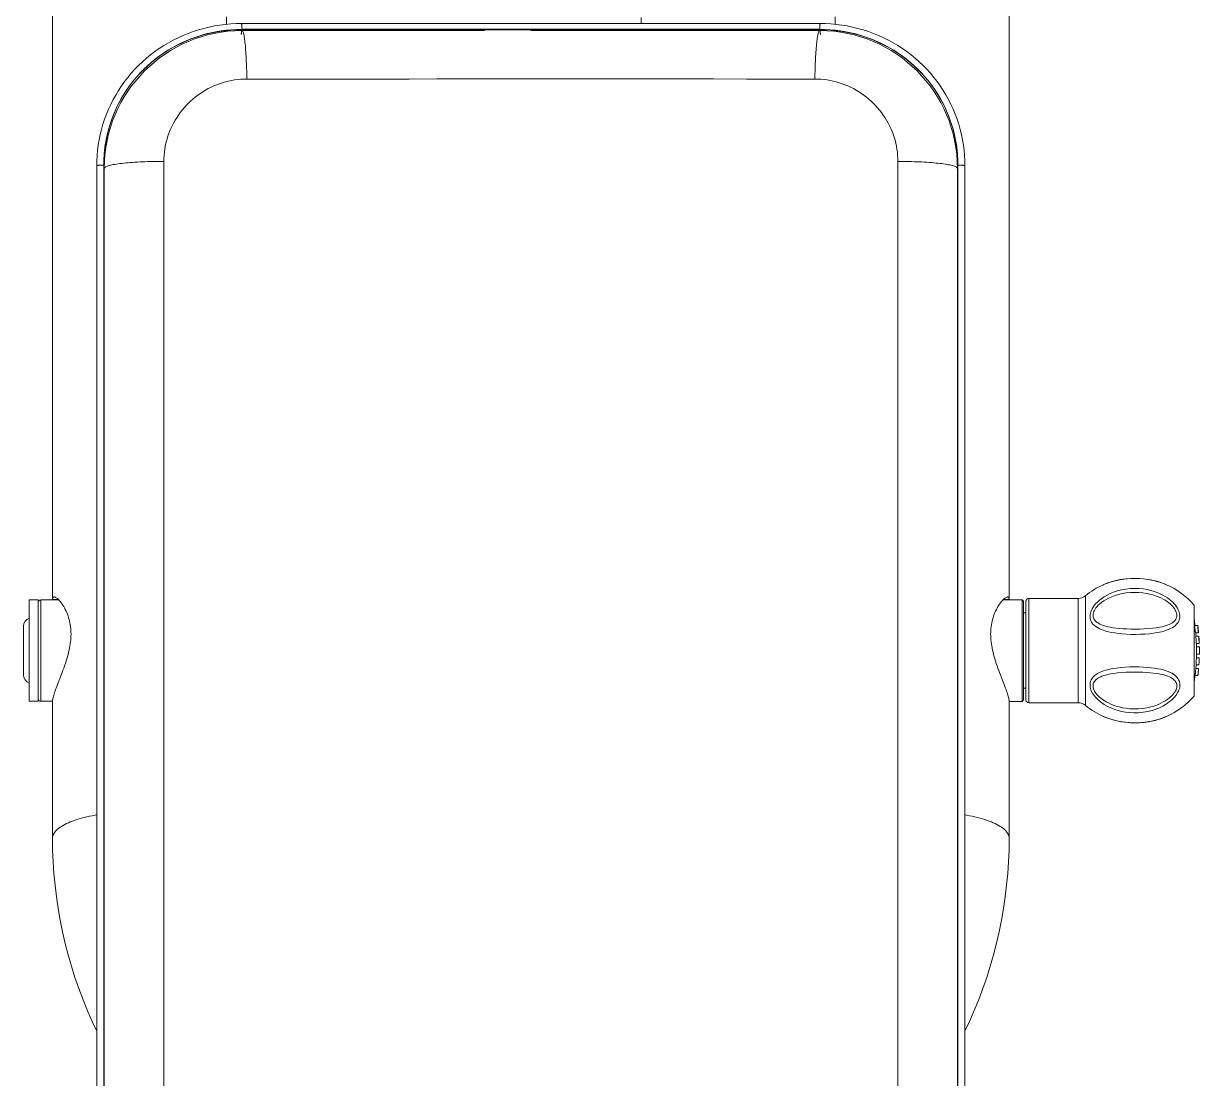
# Model space of a CAD drawing. Header units: centimetres. Extents: x 118932 to 154602, y -32682 to -23521.
# Drawn here: x 129536.92 to 129577.48, y -27689.63 to -27653.25 of the extents above; entities that cross this region are included whole.
import ezdxf

# ---------------------------------------------------------------- set-up
doc = ezdxf.new("R2010")
doc.units = ezdxf.units.CM
doc.header["$LTSCALE"] = 50
doc.header["$MEASUREMENT"] = 0
doc.layers.add('GEN_02_TF_Mobilya', color=7, linetype='Continuous', lineweight=5, true_color=0x745e3d)

# ---------------------------------------------------------------- blocks, each defined once
blk = doc.blocks.new('spor aletleri 2')
at = {"layer": 'GEN_02_TF_Mobilya'}
for p, q in [((-10.249, -39.402), (-10.249, -39.661)), ((4.049, -39.635), (4.049, -39.428)), ((10.748, -39.661), (10.748, -39.402)), ((17.327, -62.961), (17.327, -59.561)), ((19.377, -59.371), (19.377, -63.151)), ((17.327, -59.961), (17.247, -59.961)), ((23.127, -59.694), (23.127, -62.828)), ((-17.249, -60.421), (-17.249, -62.1)), ((23.176, -60.647), (23.277, -60.647)), ((17.327, -62.561), (17.247, -62.561))]:
    blk.add_line(p, q, dxfattribs=at)
at = {"layer": 'GEN_02_TF_Mobilya', "flags": 128}
for points in [[(-16.045, -59.501), (-16.249, -59.501), (-16.248, -12.558)], [(15.223, -66.926), (15.281, -66.936), (15.378, -66.955), (15.474, -66.975), (15.566, -66.996), (15.656, -67.018), (15.744, -67.041), (15.828, -67.065), (15.909, -67.09), (15.987, -67.116), (16.062, -67.143), (16.133, -67.171), (16.201, -67.2), (16.266, -67.229), (16.326, -67.26), (16.383, -67.29), (16.436, -67.322), (16.485, -67.354), (16.53, -67.387), (16.571, -67.42), (16.608, -67.454), (16.64, -67.488), (16.669, -67.522), (16.693, -67.557), (16.712, -67.592), (16.728, -67.627), (16.739, -67.662), (16.745, -67.698), (16.747, -67.733), (16.747, -63.02), (16.747, -62.997), (16.744, -62.97), (16.74, -62.941), (16.734, -62.909), (16.726, -62.875), (16.716, -62.837), (16.705, -62.797), (16.691, -62.754), (16.676, -62.708), (16.66, -62.659), (16.641, -62.607), (16.622, -62.553), (16.6, -62.495), (16.577, -62.435), (16.552, -62.371), (16.472, -62.166), (16.444, -62.093), (16.416, -62.018), (16.387, -61.942), (16.359, -61.864), (16.331, -61.785), (16.304, -61.706), (16.278, -61.627), (16.254, -61.549), (16.231, -61.471), (16.21, -61.394), (16.191, -61.318), (16.174, -61.243), (16.158, -61.17), (16.145, -61.098), (16.134, -61.026), (16.125, -60.957), (16.118, -60.888), (16.113, -60.82), (16.11, -60.754), (16.109, -60.688), (16.11, -60.623), (16.113, -60.558), (16.118, -60.495), (16.126, -60.432), (16.135, -60.369), (16.146, -60.307), (16.159, -60.246), (16.174, -60.185), (16.192, -60.125), (16.211, -60.066), (16.232, -60.008), (16.255, -59.951), (16.279, -59.896), (16.305, -59.843), (16.332, -59.792), (16.36, -59.743), (16.389, -59.697), (16.417, -59.654), (16.446, -59.615), (16.474, -59.579), (16.502, -59.546), (16.529, -59.517), (16.554, -59.491), (16.579, -59.47), (16.602, -59.451), (16.623, -59.437), (16.643, -59.425), (16.662, -59.417), (16.678, -59.413), (16.688, -59.411), (16.693, -59.411), (16.703, -59.412), (16.712, -59.415), (16.721, -59.42), (16.728, -59.426), (16.734, -59.434), (16.739, -59.444), (16.743, -59.456), (16.745, -59.47), (16.747, -59.485), (16.748, -59.502), (16.748, -12.559)], [(-14.483, -44.514), (-14.48, -44.34), (-14.47, -44.167), (-14.454, -43.993), (-14.431, -43.82), (-14.402, -43.648), (-14.366, -43.477), (-14.323, -43.307), (-14.275, -43.139), (-14.22, -42.973), (-14.158, -42.81), (-14.091, -42.648), (-14.017, -42.49), (-13.938, -42.334), (-13.853, -42.181), (-13.762, -42.031), (-13.665, -41.885), (-13.563, -41.743), (-13.456, -41.604), (-13.343, -41.47), (-13.225, -41.339), (-13.102, -41.213), (-12.975, -41.092), (-12.843, -40.975), (-12.706, -40.863), (-12.565, -40.756), (-12.42, -40.655), (-12.271, -40.558), (-12.119, -40.468), (-11.963, -40.382), (-11.803, -40.303), (-11.64, -40.229), (-11.475, -40.161), (-11.306, -40.1), (-11.136, -40.045), (-10.963, -39.995), (-10.788, -39.953), (-10.611, -39.917), (-10.433, -39.887), (-10.254, -39.864), (-10.074, -39.847), (-9.894, -39.837), (-9.713, -39.834), (-9.713, -39.813), (-9.714, -39.794), (-9.715, -39.775), (-9.716, -39.756), (-9.717, -39.739), (-9.718, -39.722), (-9.719, -39.707), (-9.72, -39.693), (-9.722, -39.68), (-9.723, -39.669), (-9.725, -39.659), (-9.726, -39.651), (-9.728, -39.644), (-9.73, -39.64), (-9.731, -39.636), (-9.733, -39.635), (-9.734, -39.635), (-9.909, -39.638), (-10.1, -39.648), (-10.289, -39.665), (-10.477, -39.689), (-10.664, -39.72), (-10.85, -39.757), (-11.034, -39.802), (-11.216, -39.853), (-11.395, -39.911), (-11.572, -39.975), (-11.746, -40.046), (-11.917, -40.124), (-12.085, -40.207), (-12.249, -40.297), (-12.409, -40.392), (-12.566, -40.493), (-12.718, -40.6), (-12.866, -40.713), (-13.009, -40.83), (-13.148, -40.953), (-13.282, -41.081), (-13.411, -41.213), (-13.534, -41.351), (-13.652, -41.492), (-13.765, -41.638), (-13.872, -41.788), (-13.973, -41.942), (-14.068, -42.1), (-14.157, -42.26), (-14.24, -42.425), (-14.317, -42.592), (-14.388, -42.762), (-14.451, -42.934), (-14.509, -43.109), (-14.56, -43.285), (-14.604, -43.464), (-14.641, -43.644), (-14.671, -43.826), (-14.695, -44.008), (-14.712, -44.192), (-14.722, -44.376), (-14.725, -44.544), (-14.724, -44.542), (-14.722, -44.539), (-14.718, -44.537), (-14.713, -44.535), (-14.705, -44.532), (-14.697, -44.53), (-14.687, -44.528), (-14.675, -44.526), (-14.663, -44.524), (-14.648, -44.522), (-14.633, -44.52), (-14.617, -44.519), (-14.6, -44.518), (-14.582, -44.516), (-14.563, -44.516), (-14.544, -44.515), (-14.524, -44.514), (-14.504, -44.514), (-14.483, -44.514), (-14.484, -96.654)], [(10.212, -39.834), (10.212, -39.814), (10.213, -39.794), (10.214, -39.775), (10.215, -39.756), (10.216, -39.739), (10.217, -39.723), (10.218, -39.707), (10.219, -39.693), (10.221, -39.681), (10.222, -39.669), (10.224, -39.659), (10.225, -39.651), (10.227, -39.645), (10.229, -39.64), (10.23, -39.637), (10.232, -39.635), (10.233, -39.635), (5.74, -39.635), (0.25, -39.635), (-5.243, -39.635), (-7.887, -39.635), (-9.734, -39.635)], [(10.233, -39.635), (10.407, -39.638), (10.597, -39.648), (10.787, -39.665), (10.975, -39.689), (11.162, -39.72), (11.348, -39.757), (11.532, -39.802), (11.713, -39.853), (11.893, -39.911), (12.07, -39.975), (12.244, -40.046), (12.415, -40.123), (12.583, -40.207), (12.747, -40.296), (12.907, -40.392), (13.064, -40.493), (13.216, -40.6), (13.364, -40.712), (13.507, -40.83), (13.646, -40.952), (13.78, -41.08), (13.909, -41.213), (14.032, -41.35), (14.15, -41.492), (14.263, -41.637), (14.37, -41.787), (14.471, -41.941), (14.566, -42.099), (14.656, -42.26), (14.739, -42.424), (14.816, -42.591), (14.886, -42.761), (14.95, -42.933), (15.007, -43.108), (15.058, -43.285), (15.102, -43.463), (15.14, -43.643), (15.17, -43.825), (15.194, -44.007), (15.211, -44.191), (15.221, -44.375), (15.223, -44.544), (15.223, -44.542), (15.221, -44.54), (15.217, -44.537), (15.211, -44.535), (15.204, -44.533), (15.196, -44.53), (15.186, -44.528), (15.174, -44.526), (15.161, -44.524), (15.147, -44.522), (15.132, -44.521), (15.116, -44.519), (15.099, -44.518), (15.081, -44.517), (15.062, -44.516), (15.043, -44.515), (15.023, -44.515), (15.003, -44.514), (14.982, -44.514), (14.982, -96.655)], [(-14.48, -44.512), (-14.477, -44.331), (-14.466, -44.151), (-14.448, -43.969), (-14.423, -43.789), (-14.391, -43.609), (-14.352, -43.43), (-14.305, -43.254), (-14.252, -43.079), (-14.192, -42.907), (-14.126, -42.737), (-14.052, -42.57), (-13.972, -42.405), (-13.885, -42.244), (-13.793, -42.087), (-13.694, -41.933), (-13.588, -41.783), (-13.477, -41.638), (-13.36, -41.496), (-13.238, -41.359), (-13.11, -41.227), (-12.977, -41.1), (-12.838, -40.978), (-12.695, -40.862), (-12.547, -40.75), (-12.394, -40.645), (-12.237, -40.546), (-12.076, -40.452), (-11.911, -40.365), (-11.743, -40.285), (-11.571, -40.21), (-11.396, -40.143), (-11.219, -40.082), (-11.038, -40.028), (-10.856, -39.981), (-10.671, -39.941), (-10.485, -39.909), (-10.297, -39.883), (-10.109, -39.865), (-9.921, -39.854), (-9.733, -39.851)], [(-9.743, -40.018), (-9.742, -40.016), (-9.741, -40.012), (-9.74, -40.007), (-9.739, -40.002), (-9.738, -39.995), (-9.737, -39.988), (-9.736, -39.979), (-9.735, -39.97), (-9.735, -39.96), (-9.734, -39.949), (-9.734, -39.938), (-9.733, -39.926), (-9.733, -39.914), (-9.733, -39.901), (-9.733, -39.889), (-9.733, -39.876), (-9.733, -39.863), (-9.733, -39.851), (-8.986, -39.851), (-8.581, -39.851), (-8.167, -39.851), (0.04, -39.851), (1.163, -39.851), (2.316, -39.851), (2.649, -39.85), (4.479, -39.85), (4.735, -39.85), (6.727, -39.85), (7.844, -39.85), (10.232, -39.85), (10.232, -39.863), (10.232, -39.876), (10.232, -39.889), (10.232, -39.902), (10.232, -39.914), (10.232, -39.926), (10.233, -39.938), (10.233, -39.949), (10.234, -39.96), (10.234, -39.97), (10.235, -39.979), (10.236, -39.988), (10.237, -39.995), (10.238, -40.002), (10.239, -40.008), (10.24, -40.012), (10.241, -40.016), (10.242, -40.018)], [(-9.713, -39.834), (-9.081, -39.834), (-8.486, -39.834), (-7.932, -39.834), (-6.922, -39.834)], [(-1.348, -39.877), (-9.712, -39.877), (-9.705, -39.879), (-9.697, -39.885), (-9.689, -39.896), (-9.681, -39.912), (-9.673, -39.931), (-9.666, -39.955), (-9.658, -39.983), (-9.651, -40.016), (-9.644, -40.052), (-9.637, -40.093), (-9.63, -40.137), (-9.623, -40.185), (-9.616, -40.237), (-9.61, -40.292), (-9.604, -40.351), (-9.598, -40.414), (-9.592, -40.479), (-9.587, -40.548), (-9.582, -40.619), (-9.577, -40.694), (-9.573, -40.771), (-9.568, -40.85), (-9.565, -40.932), (-9.561, -41.015), (-9.558, -41.101), (-9.555, -41.188), (-9.552, -41.277), (-9.55, -41.367), (-9.548, -41.458), (-9.547, -41.55), (-8.346, -41.55), (-7.183, -41.55), (-6.052, -41.55), (-3.951, -41.55), (-2.993, -41.546), (-1.26, -41.546), (-0.478, -41.544), (0.249, -41.544), (0.977, -41.544), (1.759, -41.544), (3.492, -41.544), (4.45, -41.547), (5.468, -41.547), (6.55, -41.547), (7.682, -41.55), (8.845, -41.55), (10.046, -41.55), (10.152, -41.552), (10.257, -41.558), (10.362, -41.568), (10.467, -41.582), (10.572, -41.6), (10.676, -41.622), (10.779, -41.647), (10.881, -41.677), (10.983, -41.71), (11.083, -41.747), (11.181, -41.788), (11.278, -41.832), (11.374, -41.88), (11.468, -41.932), (11.559, -41.987), (11.649, -42.045), (11.737, -42.106), (11.822, -42.171), (11.905, -42.239), (11.985, -42.31), (12.062, -42.384), (12.137, -42.461), (12.209, -42.54), (12.278, -42.622), (12.344, -42.706), (12.406, -42.793), (12.465, -42.882), (12.521, -42.973), (12.573, -43.066), (12.622, -43.161), (12.667, -43.258), (12.709, -43.356), (12.746, -43.456), (12.78, -43.556), (12.81, -43.658), (12.836, -43.761), (12.858, -43.865), (12.876, -43.97), (12.891, -44.075), (12.901, -44.18), (12.907, -44.286), (12.909, -44.392)], [(-6.922, -39.834), (-1.358, -39.834), (-0.096, -39.834), (6.808, -39.834), (7.661, -39.834), (9.106, -39.834), (9.644, -39.834), (10.212, -39.834), (10.393, -39.837), (10.573, -39.847), (10.753, -39.864), (10.932, -39.887), (11.11, -39.917), (11.287, -39.953), (11.462, -39.996), (11.635, -40.045), (11.805, -40.1), (11.974, -40.162), (12.139, -40.229), (12.302, -40.303), (12.462, -40.383), (12.618, -40.468), (12.77, -40.559), (12.919, -40.655), (13.064, -40.757), (13.205, -40.863), (13.342, -40.975), (13.474, -41.092), (13.601, -41.214), (13.724, -41.34), (13.842, -41.47), (13.955, -41.605), (14.062, -41.743), (14.164, -41.886), (14.261, -42.032), (14.352, -42.181), (14.437, -42.334), (14.516, -42.49), (14.59, -42.649), (14.657, -42.81), (14.718, -42.974), (14.774, -43.14), (14.822, -43.308), (14.865, -43.477), (14.901, -43.648), (14.93, -43.821), (14.953, -43.994), (14.969, -44.167), (14.979, -44.34), (14.982, -44.514)], [(10.046, -41.55), (10.047, -41.458), (10.049, -41.367), (10.051, -41.277), (10.054, -41.188), (10.057, -41.101), (10.06, -41.015), (10.064, -40.932), (10.067, -40.85), (10.072, -40.771), (10.076, -40.694), (10.081, -40.62), (10.086, -40.548), (10.091, -40.48), (10.097, -40.414), (10.103, -40.352), (10.109, -40.293), (10.115, -40.237), (10.122, -40.185), (10.129, -40.137), (10.136, -40.093), (10.143, -40.052), (10.15, -40.016), (10.157, -39.984), (10.165, -39.956), (10.172, -39.932), (10.18, -39.912), (10.188, -39.897), (10.196, -39.886), (10.204, -39.879), (10.211, -39.877), (0.25, -39.877)], [(10.232, -39.851), (10.42, -39.855), (10.608, -39.865), (10.796, -39.884), (10.984, -39.909), (11.17, -39.942), (11.355, -39.982), (11.538, -40.028), (11.718, -40.082), (11.895, -40.143), (12.07, -40.211), (12.242, -40.285), (12.411, -40.366), (12.575, -40.453), (12.736, -40.546), (12.893, -40.645), (13.046, -40.751), (13.194, -40.862), (13.337, -40.978), (13.476, -41.1), (13.609, -41.227), (13.737, -41.36), (13.859, -41.496), (13.976, -41.638), (14.087, -41.784), (14.193, -41.933), (14.292, -42.087), (14.384, -42.245), (14.471, -42.406), (14.551, -42.57), (14.625, -42.737), (14.691, -42.907), (14.751, -43.079), (14.804, -43.254), (14.851, -43.431), (14.89, -43.609), (14.922, -43.789), (14.947, -43.97), (14.965, -44.151), (14.975, -44.332), (14.979, -44.512), (14.962, -44.512)], [(-14.466, -96.62), (-14.465, -44.629), (-14.463, -44.618), (-14.456, -44.607), (-14.445, -44.596), (-14.43, -44.585), (-14.41, -44.574), (-14.386, -44.563), (-14.358, -44.552), (-14.325, -44.542), (-14.289, -44.532), (-14.248, -44.522), (-14.203, -44.512), (-14.155, -44.502), (-14.103, -44.493), (-14.047, -44.484), (-13.988, -44.475), (-13.925, -44.467), (-13.86, -44.459), (-13.791, -44.451), (-13.719, -44.444), (-13.644, -44.437), (-13.567, -44.431), (-13.487, -44.425), (-13.405, -44.42), (-13.321, -44.415), (-13.236, -44.41), (-13.148, -44.406), (-13.059, -44.402), (-12.969, -44.399), (-12.877, -44.397), (-12.785, -44.395), (-12.691, -44.393), (-12.598, -44.392), (-12.504, -44.392), (-12.41, -44.392), (-12.408, -44.286), (-12.402, -44.18), (-12.392, -44.075), (-12.378, -43.97), (-12.359, -43.865), (-12.337, -43.761), (-12.311, -43.658), (-12.281, -43.556), (-12.247, -43.455), (-12.21, -43.356), (-12.168, -43.258), (-12.123, -43.161), (-12.074, -43.066), (-12.022, -42.973), (-11.966, -42.882), (-11.907, -42.793), (-11.845, -42.706), (-11.779, -42.622), (-11.71, -42.54), (-11.638, -42.46), (-11.563, -42.384), (-11.486, -42.31), (-11.406, -42.239), (-11.323, -42.171), (-11.238, -42.106), (-11.15, -42.045), (-11.06, -41.986), (-10.969, -41.931), (-10.875, -41.88), (-10.779, -41.832), (-10.682, -41.787), (-10.584, -41.747), (-10.484, -41.71), (-10.382, -41.677), (-10.28, -41.647), (-10.177, -41.621), (-10.073, -41.6), (-9.968, -41.582), (-9.863, -41.568), (-9.758, -41.558), (-9.653, -41.552), (-9.547, -41.55)], [(-14.725, -44.544), (-14.725, -49.441), (-14.725, -59.257), (-14.725, -81.051), (-14.725, -96.629)], [(-14.465, -96.654), (-14.481, -96.655), (-14.48, -44.512), (-14.463, -44.512)], [(-12.41, -44.392), (-12.41, -96.823)], [(14.963, -96.62), (14.964, -44.629), (14.962, -44.618), (14.955, -44.607), (14.944, -44.596), (14.929, -44.585), (14.909, -44.574), (14.885, -44.563), (14.857, -44.553), (14.824, -44.542), (14.788, -44.532), (14.747, -44.522), (14.702, -44.512), (14.654, -44.503), (14.602, -44.493), (14.546, -44.484), (14.487, -44.476), (14.424, -44.467), (14.358, -44.459), (14.29, -44.452), (14.218, -44.445), (14.143, -44.438), (14.066, -44.431), (13.986, -44.425), (13.904, -44.42), (13.82, -44.415), (13.735, -44.41), (13.647, -44.406), (13.558, -44.403), (13.467, -44.4), (13.376, -44.397), (13.283, -44.395), (13.19, -44.394), (13.097, -44.393), (13.003, -44.392), (12.909, -44.392), (12.908, -96.823)], [(14.963, -96.655), (14.978, -96.655), (14.979, -44.512)], [(14.982, -96.655), (15.002, -96.655), (15.022, -96.654), (15.042, -96.654), (15.061, -96.653), (15.08, -96.652), (15.098, -96.651), (15.115, -96.65), (15.132, -96.649), (15.147, -96.648), (15.161, -96.646), (15.174, -96.644), (15.185, -96.643), (15.195, -96.641), (15.204, -96.639), (15.211, -96.637), (15.216, -96.635), (15.22, -96.633), (15.222, -96.631), (15.223, -96.629), (15.224, -44.544)], [(21.247, -58.774), (21.112, -58.769), (20.963, -58.772), (20.814, -58.782), (20.668, -58.8), (20.527, -58.824), (20.393, -58.855), (20.266, -58.891), (20.147, -58.93), (20.037, -58.973), (19.995, -58.991)], [(21.936, -58.901), (21.843, -58.873), (21.742, -58.847), (21.632, -58.823), (21.513, -58.803), (21.385, -58.787), (21.249, -58.776), (21.084, -58.771), (20.928, -58.775), (20.781, -58.787), (20.644, -58.805), (20.516, -58.828), (20.398, -58.855), (20.289, -58.884), (20.189, -58.916), (20.098, -58.949), (20.014, -58.983)], [(22.025, -58.931), (22.106, -58.962), (22.172, -58.99), (22.179, -58.993), (22.14, -58.976), (22.032, -58.933), (21.916, -58.894), (21.792, -58.859), (21.661, -58.828), (21.524, -58.803), (21.381, -58.784), (21.247, -58.774)], [(20.014, -58.983), (19.997, -58.99), (19.995, -58.991)], [(-16.249, -63.01), (-16.649, -63.01), (-16.649, -59.511), (-16.036, -59.511)], [(-16.249, -59.511), (-16.249, -59.501), (-16.248, -59.485), (-16.247, -59.469), (-16.244, -59.456), (-16.24, -59.444), (-16.235, -59.434), (-16.229, -59.426), (-16.222, -59.419), (-16.214, -59.415), (-16.204, -59.412), (-16.194, -59.411), (-16.189, -59.411), (-16.179, -59.412), (-16.163, -59.417), (-16.145, -59.425), (-16.125, -59.436), (-16.103, -59.451), (-16.08, -59.469), (-16.056, -59.491), (-16.03, -59.516), (-16.003, -59.546), (-15.976, -59.578), (-15.947, -59.614), (-15.919, -59.654), (-15.89, -59.697), (-15.861, -59.743), (-15.834, -59.791), (-15.807, -59.843), (-15.781, -59.896), (-15.756, -59.951), (-15.733, -60.008), (-15.712, -60.066), (-15.693, -60.125), (-15.676, -60.185), (-15.66, -60.245), (-15.647, -60.307), (-15.636, -60.369), (-15.627, -60.431), (-15.62, -60.494), (-15.615, -60.558), (-15.612, -60.622), (-15.611, -60.687), (-15.612, -60.753), (-15.615, -60.82), (-15.62, -60.888), (-15.627, -60.956), (-15.636, -61.026), (-15.647, -61.097), (-15.66, -61.169), (-15.675, -61.243), (-15.692, -61.318), (-15.711, -61.393), (-15.732, -61.47), (-15.755, -61.548), (-15.779, -61.627), (-15.805, -61.706), (-15.832, -61.785), (-15.86, -61.864), (-15.889, -61.941), (-15.917, -62.018), (-15.946, -62.092), (-15.974, -62.165), (-16.054, -62.371), (-16.078, -62.434), (-16.101, -62.495), (-16.123, -62.552), (-16.143, -62.607), (-16.161, -62.659), (-16.178, -62.708), (-16.193, -62.753), (-16.206, -62.796), (-16.217, -62.837), (-16.227, -62.874), (-16.235, -62.909), (-16.241, -62.941), (-16.245, -62.97), (-16.248, -62.996), (-16.249, -63.02), (-16.249, -67.733), (-16.244, -68.139), (-16.227, -68.545), (-16.2, -68.95), (-16.162, -69.354), (-16.114, -69.758), (-16.054, -70.16), (-15.984, -70.56), (-15.903, -70.959), (-15.812, -71.356), (-15.71, -71.75), (-15.597, -72.142), (-15.474, -72.531), (-15.34, -72.917), (-15.197, -73.3), (-15.043, -73.679), (-14.879, -74.054), (-14.725, -74.381)], [(17.197, -63.011), (17.247, -62.961), (17.247, -59.561), (17.197, -59.511), (16.534, -59.511)], [(16.747, -59.511), (16.748, -59.502), (16.544, -59.502)], [(17.197, -59.511), (17.197, -63.011), (16.747, -63.011)], [(23.252, -60.397), (23.253, -60.398), (23.253, -60.4), (23.255, -60.405), (23.256, -60.411), (23.257, -60.419), (23.259, -60.429), (23.26, -60.44), (23.262, -60.453), (23.263, -60.466), (23.265, -60.48), (23.267, -60.494), (23.268, -60.508), (23.27, -60.523), (23.271, -60.537), (23.272, -60.55), (23.273, -60.563), (23.274, -60.576), (23.275, -60.588), (23.276, -60.6), (23.277, -60.61), (23.277, -60.62), (23.278, -60.628), (23.278, -60.635), (23.278, -60.64), (23.278, -60.644), (23.277, -60.646), (23.277, -60.647), (23.277, -60.647), (23.276, -60.646), (23.275, -60.643), (23.274, -60.639), (23.273, -60.633), (23.272, -60.626), (23.27, -60.617), (23.269, -60.606), (23.267, -60.594), (23.266, -60.581), (23.264, -60.567), (23.262, -60.551), (23.261, -60.535), (23.259, -60.519), (23.257, -60.503), (23.256, -60.488), (23.255, -60.473), (23.254, -60.459), (23.253, -60.446), (23.252, -60.434), (23.252, -60.423), (23.251, -60.414), (23.251, -60.407), (23.251, -60.402), (23.251, -60.399), (23.252, -60.397), (23.252, -60.397), (23.151, -60.397), (23.151, -60.397), (23.151, -60.398), (23.15, -60.402), (23.15, -60.407), (23.15, -60.415), (23.151, -60.423), (23.151, -60.434), (23.152, -60.446), (23.153, -60.459), (23.154, -60.473), (23.155, -60.488), (23.157, -60.504), (23.158, -60.52), (23.16, -60.535), (23.162, -60.55), (23.163, -60.566), (23.165, -60.58), (23.167, -60.593), (23.168, -60.605), (23.17, -60.616), (23.171, -60.625), (23.172, -60.633), (23.174, -60.639), (23.175, -60.643), (23.176, -60.646), (23.176, -60.647)], [(23.304, -61.017), (23.204, -61.017), (23.204, -61.016), (23.203, -61.014), (23.203, -61.01), (23.202, -61.006), (23.202, -60.999), (23.201, -60.991), (23.2, -60.982), (23.199, -60.972), (23.198, -60.947), (23.196, -60.917), (23.194, -60.887), (23.193, -60.856), (23.191, -60.827), (23.191, -60.803), (23.19, -60.793), (23.19, -60.784), (23.19, -60.777), (23.19, -60.772), (23.19, -60.768), (23.19, -60.767), (23.191, -60.767), (23.291, -60.767), (23.291, -60.767), (23.29, -60.768), (23.29, -60.772), (23.29, -60.777), (23.29, -60.784), (23.29, -60.793), (23.291, -60.803), (23.291, -60.815), (23.292, -60.842), (23.294, -60.872), (23.295, -60.903), (23.297, -60.934), (23.299, -60.962), (23.3, -60.974), (23.3, -60.984), (23.301, -60.993), (23.302, -61), (23.302, -61.006), (23.303, -61.011), (23.303, -61.014), (23.304, -61.016), (23.304, -61.016)], [(23.304, -60.98), (23.304, -60.971), (23.303, -60.951), (23.302, -60.931), (23.3, -60.896), (23.298, -60.857), (23.296, -60.83), (23.295, -60.806), (23.294, -60.795), (23.293, -60.786), (23.293, -60.779), (23.292, -60.773), (23.291, -60.769), (23.291, -60.767), (23.291, -60.767)], [(23.312, -61.349), (23.312, -61.173), (23.312, -61.163), (23.311, -61.154), (23.311, -61.147), (23.311, -61.142), (23.311, -61.138), (23.311, -61.136), (23.311, -61.136), (23.21, -61.136), (23.21, -61.386), (23.311, -61.386), (23.311, -61.386), (23.311, -61.384), (23.311, -61.38), (23.311, -61.375), (23.311, -61.368), (23.312, -61.359), (23.312, -61.349), (23.31, -61.254), (23.31, -61.21), (23.31, -61.184), (23.31, -61.163), (23.31, -61.154), (23.31, -61.147), (23.31, -61.142), (23.31, -61.138), (23.31, -61.136), (23.311, -61.136)], [(23.304, -61.017), (23.304, -61.016), (23.305, -61.014), (23.305, -61.012), (23.305, -61.007), (23.305, -61.002), (23.305, -60.996), (23.304, -60.988), (23.304, -60.98)], [(23.192, -61.756), (23.291, -61.756), (23.291, -61.755), (23.291, -61.753), (23.292, -61.749), (23.293, -61.743), (23.293, -61.736), (23.294, -61.727), (23.295, -61.717), (23.296, -61.692), (23.298, -61.665), (23.3, -61.638), (23.301, -61.614), (23.303, -61.581), (23.303, -61.561), (23.304, -61.542), (23.304, -61.534), (23.305, -61.526), (23.305, -61.52), (23.305, -61.515), (23.305, -61.511), (23.305, -61.508), (23.304, -61.506), (23.304, -61.506), (23.205, -61.506)], [(23.157, -62.125), (23.252, -62.125), (23.253, -62.124), (23.253, -62.122), (23.255, -62.117), (23.256, -62.111), (23.257, -62.103), (23.259, -62.093), (23.26, -62.082), (23.262, -62.069), (23.263, -62.056), (23.265, -62.042), (23.267, -62.028), (23.268, -62.014), (23.27, -61.999), (23.271, -61.985), (23.272, -61.972), (23.273, -61.959), (23.274, -61.946), (23.275, -61.934), (23.276, -61.922), (23.277, -61.912), (23.277, -61.902), (23.278, -61.894), (23.278, -61.887), (23.278, -61.882), (23.278, -61.878), (23.277, -61.876), (23.277, -61.875), (23.182, -61.875)], [(19.988, -63.528), (19.998, -63.532), (20.024, -63.543), (20.117, -63.58), (20.22, -63.617), (20.334, -63.651), (20.457, -63.681), (20.59, -63.708), (20.73, -63.729), (20.875, -63.743), (21.023, -63.75), (21.17, -63.75), (21.312, -63.742), (21.442, -63.729), (21.564, -63.711), (21.676, -63.69), (21.78, -63.666), (21.877, -63.639), (21.968, -63.611), (22.053, -63.581), (22.131, -63.55), (22.171, -63.533)], [(19.996, -63.531), (20.071, -63.563), (20.19, -63.607), (20.32, -63.647), (20.458, -63.683), (20.606, -63.712), (20.761, -63.734), (20.919, -63.748), (21.08, -63.753), (21.241, -63.749), (21.4, -63.736), (21.555, -63.714), (21.705, -63.685), (21.845, -63.649), (21.976, -63.608), (22.097, -63.564), (22.171, -63.533), (22.173, -63.532)], [(-14.725, -66.926), (-14.782, -66.936), (-14.88, -66.955), (-14.975, -66.975), (-15.068, -66.996), (-15.158, -67.018), (-15.245, -67.041), (-15.329, -67.065), (-15.411, -67.09), (-15.489, -67.116), (-15.564, -67.143), (-15.635, -67.171), (-15.703, -67.2), (-15.767, -67.229), (-15.828, -67.259), (-15.885, -67.29), (-15.938, -67.322), (-15.987, -67.354), (-16.032, -67.386), (-16.072, -67.42), (-16.109, -67.453), (-16.142, -67.487), (-16.17, -67.522), (-16.194, -67.556), (-16.214, -67.591), (-16.229, -67.627), (-16.24, -67.662), (-16.247, -67.697), (-16.249, -67.733)], [(15.223, -74.382), (15.379, -74.049), (15.543, -73.675), (15.696, -73.296), (15.84, -72.914), (15.973, -72.529), (16.096, -72.14), (16.208, -71.749), (16.31, -71.355), (16.402, -70.958), (16.483, -70.56), (16.553, -70.159), (16.612, -69.757), (16.661, -69.354), (16.699, -68.95), (16.726, -68.545), (16.742, -68.139), (16.747, -67.733)]]:
    blk.add_lwpolyline(points, dxfattribs=at)
for points in [[(21.996, -60.611), (21.868, -60.638), (21.731, -60.66), (21.585, -60.678), (21.431, -60.691), (21.267, -60.699), (21.102, -60.702), (20.942, -60.7), (20.789, -60.694), (20.647, -60.684), (20.515, -60.67), (20.393, -60.653), (20.281, -60.634), (20.178, -60.612), (20.084, -60.587), (19.999, -60.561), (19.923, -60.532), (19.853, -60.5), (19.791, -60.467), (19.736, -60.431), (19.689, -60.394), (19.649, -60.355), (19.615, -60.316), (19.589, -60.276), (19.568, -60.235), (19.552, -60.194), (19.542, -60.151), (19.537, -60.107), (19.536, -60.062), (19.54, -60.016), (19.55, -59.968), (19.565, -59.918), (19.585, -59.867), (19.611, -59.815), (19.644, -59.761), (19.683, -59.707), (19.729, -59.651), (19.79, -59.587), (19.86, -59.525), (19.938, -59.464), (20.026, -59.405), (20.123, -59.349), (20.231, -59.296), (20.35, -59.247), (20.479, -59.204), (20.618, -59.168), (20.766, -59.14), (20.919, -59.123), (21.075, -59.117), (21.228, -59.121), (21.374, -59.136), (21.508, -59.158), (21.632, -59.187), (21.746, -59.22), (21.852, -59.259), (21.951, -59.301), (22.042, -59.346), (22.126, -59.394), (22.203, -59.443), (22.272, -59.494), (22.334, -59.545), (22.39, -59.596), (22.439, -59.647), (22.482, -59.699), (22.52, -59.75), (22.551, -59.8), (22.578, -59.85), (22.599, -59.899), (22.616, -59.946), (22.627, -59.993), (22.634, -60.039), (22.635, -60.083), (22.633, -60.126), (22.626, -60.167), (22.614, -60.207), (22.598, -60.247), (22.576, -60.287), (22.547, -60.327), (22.513, -60.365), (22.473, -60.402), (22.426, -60.437), (22.373, -60.471), (22.313, -60.503), (22.245, -60.533), (22.17, -60.561), (22.087, -60.587)], [(-17.049, -63.01), (-17.049, -59.511), (-16.749, -59.511), (-16.749, -63.01)], [(19.124, -63.061), (19.124, -59.461), (17.427, -59.461), (17.427, -63.061)], [(21.934, -60.455), (21.815, -60.474), (21.688, -60.49), (21.552, -60.503), (21.408, -60.512), (21.255, -60.517), (21.101, -60.52), (20.952, -60.518), (20.809, -60.514), (20.677, -60.507), (20.554, -60.497), (20.44, -60.485), (20.335, -60.471), (20.239, -60.455), (20.152, -60.437), (20.073, -60.418), (20.001, -60.396), (19.936, -60.373), (19.878, -60.347), (19.827, -60.32), (19.783, -60.292), (19.746, -60.263), (19.715, -60.232), (19.69, -60.201), (19.67, -60.169), (19.656, -60.137), (19.646, -60.103), (19.641, -60.069), (19.64, -60.033), (19.645, -59.996), (19.653, -59.957), (19.667, -59.917), (19.686, -59.876), (19.711, -59.833), (19.741, -59.789), (19.778, -59.744), (19.82, -59.699), (19.878, -59.646), (19.943, -59.594), (20.016, -59.544), (20.097, -59.495), (20.188, -59.447), (20.289, -59.403), (20.399, -59.362), (20.52, -59.325), (20.65, -59.295), (20.787, -59.272), (20.931, -59.257), (21.075, -59.252), (21.218, -59.256), (21.355, -59.268), (21.48, -59.287), (21.595, -59.311), (21.701, -59.339), (21.8, -59.371), (21.892, -59.407), (21.978, -59.445), (22.056, -59.485), (22.128, -59.526), (22.192, -59.568), (22.25, -59.611), (22.302, -59.653), (22.347, -59.696), (22.388, -59.738), (22.423, -59.78), (22.453, -59.821), (22.477, -59.862), (22.497, -59.901), (22.512, -59.94), (22.523, -59.978), (22.529, -60.014), (22.531, -60.05), (22.528, -60.084), (22.522, -60.116), (22.511, -60.147), (22.496, -60.179), (22.475, -60.21), (22.449, -60.24), (22.417, -60.27), (22.379, -60.298), (22.336, -60.325), (22.286, -60.351), (22.23, -60.375), (22.167, -60.397), (22.097, -60.418), (22.019, -60.437)], [(20.179, -61.91), (20.308, -61.883), (20.446, -61.861), (20.595, -61.843), (20.75, -61.831), (20.91, -61.823), (21.071, -61.82), (21.229, -61.822), (21.379, -61.828), (21.517, -61.838), (21.645, -61.851), (21.762, -61.866), (21.871, -61.885), (21.973, -61.906), (22.066, -61.929), (22.151, -61.954), (22.227, -61.982), (22.296, -62.011), (22.358, -62.043), (22.414, -62.077), (22.463, -62.112), (22.505, -62.149), (22.54, -62.186), (22.569, -62.225), (22.592, -62.264), (22.61, -62.303), (22.623, -62.343), (22.631, -62.384), (22.635, -62.427), (22.635, -62.471), (22.629, -62.516), (22.619, -62.563), (22.604, -62.61), (22.584, -62.659), (22.559, -62.708), (22.529, -62.758), (22.493, -62.809), (22.451, -62.861), (22.402, -62.914), (22.346, -62.967), (22.283, -63.02), (22.212, -63.073), (22.134, -63.124), (22.048, -63.173), (21.955, -63.219), (21.82, -63.275), (21.679, -63.322), (21.529, -63.359), (21.374, -63.386), (21.213, -63.402), (21.053, -63.405), (20.902, -63.398), (20.759, -63.381), (20.627, -63.356), (20.505, -63.326), (20.392, -63.29), (20.287, -63.25), (20.191, -63.207), (20.103, -63.162), (20.022, -63.114), (19.949, -63.065), (19.882, -63.015), (19.822, -62.964), (19.768, -62.913), (19.721, -62.861), (19.68, -62.811), (19.645, -62.762), (19.615, -62.714), (19.59, -62.667), (19.57, -62.619), (19.554, -62.572), (19.544, -62.526), (19.537, -62.48), (19.536, -62.436), (19.539, -62.393), (19.546, -62.351), (19.558, -62.311), (19.575, -62.272), (19.596, -62.233), (19.624, -62.195), (19.657, -62.158), (19.697, -62.121), (19.743, -62.086), (19.797, -62.052), (19.858, -62.02), (19.926, -61.989), (20.002, -61.961), (20.086, -61.934)], [(20.24, -62.067), (20.36, -62.047), (20.489, -62.031), (20.628, -62.019), (20.772, -62.01), (20.922, -62.004), (21.072, -62.002), (21.219, -62.004), (21.359, -62.008), (21.488, -62.015), (21.607, -62.024), (21.717, -62.035), (21.818, -62.048), (21.913, -62.063), (22, -62.08), (22.079, -62.099), (22.15, -62.12), (22.215, -62.142), (22.273, -62.165), (22.324, -62.191), (22.37, -62.218), (22.409, -62.246), (22.442, -62.275), (22.469, -62.304), (22.49, -62.335), (22.507, -62.365), (22.519, -62.397), (22.527, -62.429), (22.531, -62.463), (22.53, -62.498), (22.525, -62.535), (22.516, -62.572), (22.502, -62.61), (22.483, -62.649), (22.46, -62.689), (22.432, -62.73), (22.398, -62.772), (22.359, -62.815), (22.313, -62.859), (22.261, -62.903), (22.202, -62.947), (22.136, -62.991), (22.063, -63.033), (21.983, -63.074), (21.896, -63.114), (21.771, -63.161), (21.639, -63.2), (21.499, -63.232), (21.355, -63.254), (21.204, -63.267), (21.055, -63.27), (20.914, -63.264), (20.781, -63.25), (20.658, -63.229), (20.544, -63.203), (20.439, -63.173), (20.341, -63.14), (20.251, -63.104), (20.169, -63.065), (20.094, -63.025), (20.025, -62.985), (19.963, -62.943), (19.907, -62.901), (19.857, -62.858), (19.813, -62.816), (19.775, -62.774), (19.742, -62.734), (19.714, -62.695), (19.691, -62.656), (19.672, -62.617), (19.658, -62.579), (19.648, -62.542), (19.642, -62.506), (19.64, -62.47), (19.643, -62.436), (19.65, -62.403), (19.661, -62.372), (19.677, -62.341), (19.697, -62.311), (19.722, -62.282), (19.753, -62.253), (19.79, -62.225), (19.834, -62.198), (19.884, -62.172), (19.94, -62.148), (20.004, -62.125), (20.075, -62.104), (20.153, -62.085)]]:
    blk.add_lwpolyline(points, close=True, dxfattribs=at)
at = {"layer": 'GEN_02_TF_Mobilya'}
for centre, radius, start, end in [((-9.712, -44.629), 4.752, 89.9993, 179.9993), ((10.211, -44.629), 4.752, 359.9993, 89.9993), ((21.086, -61.461), 2.7, 113.739, 129.2674), ((21.086, -61.461), 2.7, 40.8769, 66.3297), ((-16.649, -59.611), 0.1, 89.9993, 179.9993), ((17.427, -59.561), 0.1, 89.9993, 179.9993), ((19.124, -59.061), 0.4, 269.9993, 309.2674), ((-16.949, -60.421), 0.3, 109.5112, 179.9993), ((15.113, -61.335), 8.099, 6.6559, 8.3005), ((15.113, -61.335), 8.099, 4.0257, 4.8767), ((15.113, -61.335), 8.099, 1.4075, 2.2541), ((15.113, -61.187), 8.099, 351.6982, 358.5912), ((-16.949, -62.1), 0.3, 179.9993, 250.4875), ((21.086, -61.061), 2.7, 293.6935, 319.1218), ((-16.649, -62.91), 0.1, 179.9993, 269.9993), ((17.427, -62.961), 0.1, 179.9993, 269.9993), ((19.124, -63.461), 0.4, 50.7313, 89.9993), ((21.086, -61.061), 2.7, 230.7313, 246.2945)]:
    blk.add_arc(centre, radius, start, end, dxfattribs=at)
blk = doc.blocks.new('c blok level -1 tefriş')
blk.add_blockref('spor aletleri 2', (-32.486, 927.178, -0.003))

msp = doc.modelspace()

# ---------------------------------------------------------------- block references
msp.add_blockref('c blok level -1 tefriş', (129586.651, -28540.795, 0.003))

doc.saveas('drawing.dxf')
